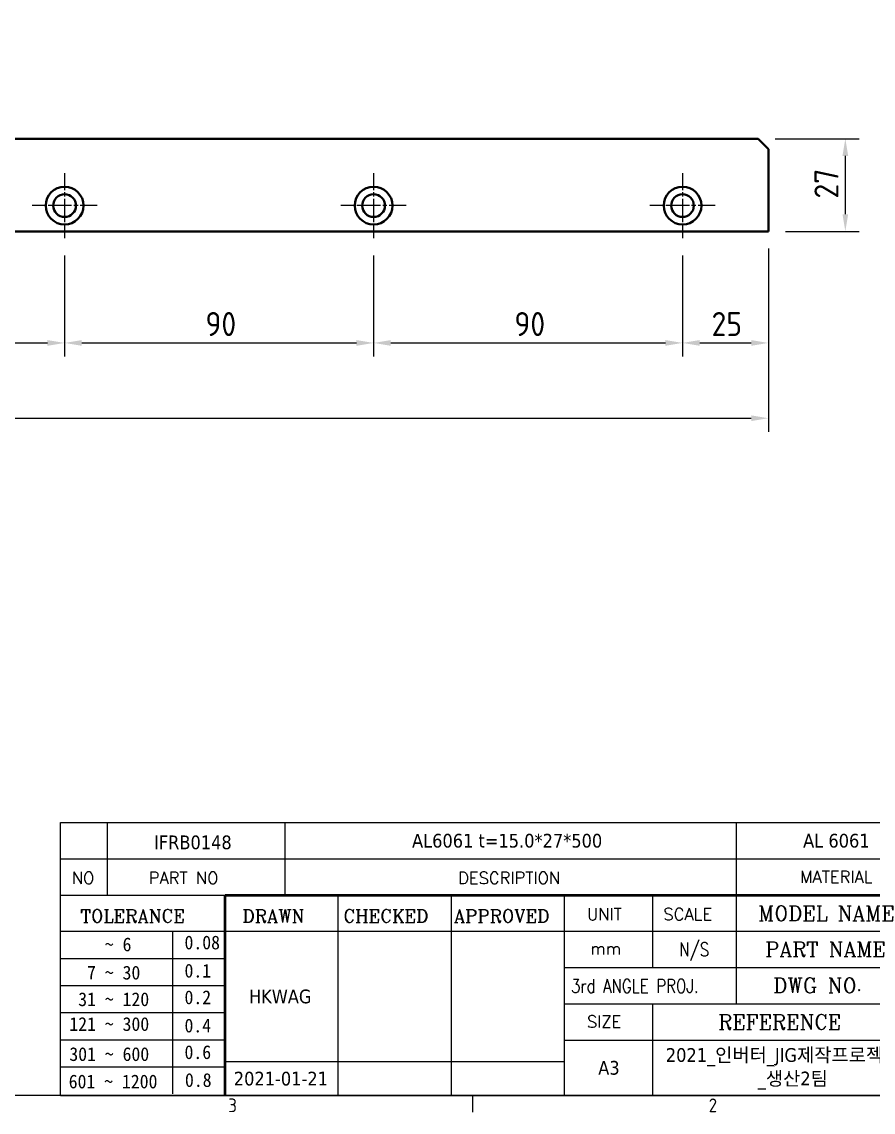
# Model space of a CAD drawing. Header units: millimetres. Extents: x 0 to 840, y 0 to 594.
# Drawn here: x 428.8 to 676.8, y 15.2 to 332.9 of the extents above; entities that cross this region are included whole.
import ezdxf
from ezdxf.enums import TextEntityAlignment as Align

# ---------------------------------------------------------------- set-up
doc = ezdxf.new("R2010")
doc.units = ezdxf.units.MM
doc.header["$LTSCALE"] = 2
doc.linetypes.add('CHAIN', pattern=[0.35429999999999995, 0.2362, -0.0295, 0.0591, -0.0295])
doc.layers.get('0').update_dxf_attribs({"color": 3, "lineweight": 25})
for name, color, linetype, lineweight in [('가시적인 것(ISO)', 3, 'Continuous', 40), ('경계(ISO)', 7, 'Continuous', 25), ('제목(ISO)', 5, 'Continuous', 50), ('중심 표식(ISO)', 1, 'Continuous', 25), ('치수(ISO)', 2, 'Continuous', 25)]:
    doc.layers.add(name, color=color, linetype=linetype, lineweight=lineweight)
doc.styles.add('HAN_291', font='')
doc.styles.add('RC_284', font='ROMANC.shx')
doc.styles.add('RC_287', font='ROMANC.shx')
doc.styles.add('RC_292', font='ROMANC.shx')
doc.styles.add('문자 텍스트_PSTEK_POSCO', font='isocp.shx')
doc.styles.add('치수 텍스트_PSTEK_POSCO', font='isocp.shx')
doc.styles.add('텍스트 스타일198', font='tahoma.ttf')
doc.styles.add('텍스트 스타일333', font='ROMANC.shx', dxfattribs={"width": 0.800000011920929})
doc.styles.get('HAN_291').set_extended_font_data('GulimChe')
doc.dimstyles.new('치수_PSTEK_POSCO', dxfattribs={"dimscale": 2, "dimtxt": 3.5, "dimasz": 2.5, "dimexe": 2, "dimexo": 2.5, "dimgap": 1, "dimtad": 1, "dimrnd": 1e-08, "dimdsep": 46, "dimtxsty": '치수 텍스트_PSTEK_POSCO', "dimcen": 0.09, "dimdle": 10, "dimclrd": 7, "dimclre": 7, "dimclrt": 2, "dimadec": 1, "dimazin": 2, "dimtfac": 1, "dimtmove": 0, "dimatfit": 3, "dimfxl": 0, "dimtolj": 1, "dimlwd": -1, "dimlwe": -1, "dimarcsym": 0})

# ---------------------------------------------------------------- blocks, each defined once
blk = doc.blocks.new('경계 Default Border')
at = {"layer": '경계(ISO)'}
blk.add_line((280, 10), (280, 7.599999904632568), dxfattribs=at)
at = {"layer": '경계(ISO)', "flags": 128}
blk.add_lwpolyline([(10, 10), (10, 287.0000076293945), (410, 287.0000076293945), (410, 10), (10, 10)], dxfattribs=at)
at = {"layer": '경계(ISO)', "color": 2, "char_height": 2.000000029802322, "attachment_point": 7, "style": '문자 텍스트_PSTEK_POSCO'}
for s, insert in [('3', (244.4456930345745, 7.580929648038)), ('2', (314.418492964537, 7.580929648038))]:
    blk.add_mtext(s, dxfattribs=dict(at, insert=insert))
blk = doc.blocks.new('제목 블록 PSTEK')
at = {"color": 180}
for p, q in [((182.475792979055, 11.79100474011392), (182.4757929790549, 51.56524660363496)), ((182.4757929790549, 51.56524660363496), (372.4757929537551, 51.56524660363496)), ((189.2651435055721, 51.56524660363496), (189.2651435055722, 41.00524660363494)), ((215.2152739891528, 41.00524660363494), (215.2152739891528, 51.56524660363496)), ((280.8758854511282, 51.56524660363496), (280.8758854511282, 41.00524660363494)), ((182.475792979055, 46.2852466036349), (372.4757929537551, 46.28524660363492)), ((182.475792979055, 41.00524660363493), (206.451475290024, 41.00524660363493)), ((222.9401812389276, 11.79100474011392), (222.9401812389276, 41.00524660363494)), ((239.4288871878316, 11.79100474011392), (239.4288871878316, 41.00524660363494)), ((255.9175931367356, 11.79100474011392), (255.9175931367356, 41.00524660363494)), ((268.6918866058747, 41.00524660363494), (268.6918866058747, 30.44524660363498)), ((280.8758854511282, 41.00524660363494), (280.8758854511282, 25.16524660363502)), ((182.475792979055, 35.72524660363497), (206.451475290024, 35.72524660363497)), ((198.8621818849491, 12.02524660363491), (198.8621818849491, 35.72524660363497)), ((206.451475290024, 35.72524660363497), (372.4757929537551, 35.72524660363497)), ((182.475792979055, 31.77524660363492), (206.451475290024, 31.77524660363492)), ((255.917593136736, 30.44524660363498), (372.4757929537552, 30.44524660363501)), ((182.475792979055, 27.82524660363487), (206.451475290024, 27.82524660363487)), ((182.475792979055, 23.87524660363505), (206.451475290024, 23.87524660363505)), ((255.9175931367359, 25.16524660363502), (372.4757929537552, 25.165246603635)), ((268.6918866058744, 25.16524660363502), (268.6918866058744, 11.79100474011392)), ((182.475792979055, 19.92524660363478), (206.451475290024, 19.92524660363478)), ((255.9175931367359, 19.88524660363481), (310.0881549537553, 19.88524660363481)), ((182.475792979055, 15.97524660363496), (206.451475290024, 15.97524660363496)), ((206.451475290024, 16.74100474011396), (255.9175931367359, 16.74100474011396)), ((182.475792979055, 11.79100474011392), (372.4757929537551, 11.79100474011389))]:
    blk.add_line(p, q, dxfattribs=at)
at = {"color": 7, "lineweight": 50}
for p, q in [((206.4514752900237, 11.79100474011392), (206.4514752900237, 41.00524660363494)), ((206.451475290024, 41.00524660363494), (372.4757929537551, 41.00524660363496))]:
    blk.add_line(p, q, dxfattribs=at)
at = {"layer": '제목(ISO)', "lineweight": 18}
blk.add_line((182.475792979055, 35.72500474011393), (182.475792979055, 11.79100474011392), dxfattribs=at)
at = {"color": 2, "style": 'RC_284'}
blk.add_text('MATERIAL', height=1.742399930953979, dxfattribs=at).set_placement((295.4820202024417, 43.64524660363492), align=Align.MIDDLE_CENTER)
at = {"color": 2}
for s, height, style, p in [('NO', 1.742399930953979, 'RC_284', (184.135398793432, 42.62317362549192)), ('PART NO', 1.742399930953979, 'RC_284', (195.3359407378685, 42.62317362549192)), ('DESCRIPTION', 1.742399930953979, 'RC_284', (240.4025565652523, 42.62317362549192)), (' TOLERANCE', 1.899999976158142, 'RC_287', (184.0872874387979, 37.00893196870329)), ('DRAWN', 1.899999976158142, 'RC_287', (208.9766620976279, 37.00893196870329)), ('CHECKED', 1.899999976158142, 'RC_287', (223.6856844514997, 37.00893196870329)), ('APPROVED', 1.899999976158142, 'RC_287', (239.7795453577791, 37.00893196870329)), ('UNIT', 1.742399930953979, 'RC_284', (259.1652673287452, 37.34317362549218)), ('SCALE', 1.742399930953979, 'RC_284', (270.2934779252897, 37.34317362549218)), ('MODEL NAME', 2.178000062704086, 'RC_292', (284.096330289083, 37.25462520371384)), ('0.08', 2.000000029802322, 'HAN_291', (200.5467345600617, 33.09873600004101)), ('    ~ 6', 2.000000029802322, 'HAN_291', (183.7721304966814, 32.8176515608431)), ('mm', 1.742399930953979, 'RC_284', (259.6505418159997, 32.3543089683787)), ('PART NAME', 2.178000062704086, 'RC_292', (285.1416959765849, 32.03045329421792)), ('  7 ~ 30', 2.000000029802322, 'HAN_291', (183.7721304966814, 28.70538114822415)), ('0.1', 2.000000029802322, 'HAN_291', (200.5467345600617, 28.98646558742206)), (' DWG NO.', 2.178000062704086, 'RC_292', (284.8124284083233, 26.75045329421772)), ('0.2', 2.000000029802322, 'HAN_291', (200.5467345600617, 25.10736625836028)), (' 31 ~ 120', 2.000000029802322, 'HAN_291', (183.7721304966814, 24.82628181916237)), ('121 ~ 300', 2.000000029802322, 'HAN_291', (183.7721304966814, 21.21401206133254)), ('0.4', 2.000000029802322, 'HAN_291', (200.5467345600617, 20.99509650053045)), ('SIZE', 1.742399930953979, 'RC_284', (259.1652673287452, 21.69497768947366)), ('REFERENCE', 2.178000062704086, 'RC_292', (278.2741065029841, 21.43214925458022)), ('0.6', 2.000000029802322, 'HAN_291', (200.5467345600617, 17.11599717146868)), ('301 ~ 600', 2.000000029802322, 'HAN_291', (183.7721304966814, 16.83491273227077)), ('601 ~ 1200', 2.000000029802322, 'HAN_291', (183.6802025156883, 12.84759660881125)), ('0.8', 2.000000029802322, 'HAN_291', (200.6097246063884, 13.05732192299702))]:
    blk.add_text(s, height=height, dxfattribs=dict(at, style=style)).set_placement(p)
at = {"color": 7, "style": '텍스트 스타일333', "width": 0.7999999523162842}
blk.add_text('N/S', height=2.000000029802322, dxfattribs=at).set_placement((274.7838860285014, 33.08524660363496), align=Align.MIDDLE_CENTER)
at = {"color": 2, "style": '텍스트 스타일333', "width": 0.7999999523162842}
blk.add_text('3rd ANGLE PROJ.', height=2.000000029802322, dxfattribs=at).set_placement((256.8430306642954, 26.76148381654429))
at = {"layer": '제목(ISO)', "color": 7, "style": '텍스트 스타일198'}
for tag, p in [('부품_번호_001', (196.1073639157274, 47.68004260673702)), ('설명_001', (233.6870964383729, 47.92245856837096)), ('재질_001', (290.6512612630799, 47.92591818687281)), ("3._Q'TY_001", (312.7051684940307, 47.92188863680521)), ('질량\\P3;_001', (350.3046145979153, 48.1643332325385)), ('1._MODEL_NAME_001', (329.5717078477552, 37.36524659519486)), ('제목_001', (335.5349605824892, 32.12134217035067)), ('부품_번호_001', (334.7666041689593, 26.8052465951949)), ('설계자_001', (209.9396160013646, 25.23446884679021)), ('프로젝트_001', (270.6505342157298, 16.70493829396579)), ('시트_크기_001', (260.807090429518, 14.83812566343425)), ('작성_날짜_001', (207.7280646059359, 13.26600473167383)), ('프로젝트_002', (284.0400464855292, 13.28105905531428))]:
    blk.add_attdef(tag, p, '', height=2.000000029802322, dxfattribs=at)
for tag, p in [('4._COLOR', (327.6805273250926, 48.92524660363493)), ('점검자', (231.1845342133799, 26.23312567187446)), ('엔지니어링_승인자', (247.673240162284, 26.23312567187446)), ('점검_날짜', (231.1845342133799, 14.26600474011394)), ('엔지니어링_승인_날짜', (247.6732401622839, 14.26600474011394))]:
    blk.add_attdef(tag, text='', height=2.000000029802322, dxfattribs=at).set_placement(p, align=Align.MIDDLE_CENTER)
blk = doc.blocks.new('*D25')
at = {"layer": 'Defpoints', "color": 0, "transparency": 16777216}
for p in [(351.2287146525035, 269.7917552899191), (441.2287146525035, 269.7917552899191), (441.2287146525035, 239.2917552899192)]:
    blk.add_point(p, dxfattribs=at)
at = {"layer": '치수(ISO)', "color": 7, "transparency": 16777216}
for p, q in [((351.2287146525035, 264.7917552899191), (351.2287146525035, 235.2917552899192)), ((441.2287146525035, 264.7917552899191), (441.2287146525035, 235.2917552899192)), ((356.2287146525035, 239.2917552899192), (436.2287146525035, 239.2917552899192))]:
    blk.add_line(p, q, dxfattribs=at)
for points in [[(356.2287146525035, 240.1250886232525), (356.2287146525035, 238.4584219565858), (351.2287146525035, 239.2917552899192)], [(436.2287146525035, 240.1250886232525), (436.2287146525035, 238.4584219565858), (441.2287146525035, 239.2917552899192)]]:
    blk.add_solid(points, dxfattribs=at)
at = {"layer": '치수(ISO)', "color": 2, "transparency": 16777216, "insert": (392.2509840001611, 244.7917552899192), "char_height": 7, "attachment_point": 4, "style": '치수 텍스트_PSTEK_POSCO'}
blk.add_mtext('\\A1;90', dxfattribs=at)
blk = doc.blocks.new('*D26')
at = {"layer": 'Defpoints', "color": 0, "transparency": 16777216}
for p in [(441.2287146525035, 269.7917552899191), (531.2287146525035, 269.7917552899191), (531.2287146525035, 239.2917552899192)]:
    blk.add_point(p, dxfattribs=at)
at = {"layer": '치수(ISO)', "color": 7, "transparency": 16777216}
for p, q in [((441.2287146525035, 264.7917552899191), (441.2287146525035, 235.2917552899192)), ((531.2287146525035, 264.7917552899191), (531.2287146525035, 235.2917552899192)), ((446.2287146525035, 239.2917552899192), (526.2287146525035, 239.2917552899192))]:
    blk.add_line(p, q, dxfattribs=at)
for points in [[(446.2287146525035, 240.1250886232525), (446.2287146525035, 238.4584219565858), (441.2287146525035, 239.2917552899192)], [(526.2287146525035, 240.1250886232525), (526.2287146525035, 238.4584219565858), (531.2287146525035, 239.2917552899192)]]:
    blk.add_solid(points, dxfattribs=at)
at = {"layer": '치수(ISO)', "color": 2, "transparency": 16777216, "insert": (482.2509840001611, 244.7917552899192), "char_height": 7, "attachment_point": 4, "style": '치수 텍스트_PSTEK_POSCO'}
blk.add_mtext('\\A1;90', dxfattribs=at)
blk = doc.blocks.new('*D27')
at = {"layer": 'Defpoints', "color": 0, "transparency": 16777216}
for p in [(531.2287146525035, 269.7917552899191), (621.2287146525035, 269.7917552899191), (621.2287146525035, 239.2917552899192)]:
    blk.add_point(p, dxfattribs=at)
at = {"layer": '치수(ISO)', "color": 7, "transparency": 16777216}
for p, q in [((531.2287146525035, 264.7917552899191), (531.2287146525035, 235.2917552899192)), ((621.2287146525035, 264.7917552899191), (621.2287146525035, 235.2917552899192)), ((536.2287146525035, 239.2917552899192), (616.2287146525035, 239.2917552899192))]:
    blk.add_line(p, q, dxfattribs=at)
for points in [[(536.2287146525035, 240.1250886232525), (536.2287146525035, 238.4584219565858), (531.2287146525035, 239.2917552899192)], [(616.2287146525035, 240.1250886232525), (616.2287146525035, 238.4584219565858), (621.2287146525035, 239.2917552899192)]]:
    blk.add_solid(points, dxfattribs=at)
at = {"layer": '치수(ISO)', "color": 2, "transparency": 16777216, "insert": (572.250984000161, 244.7917552899192), "char_height": 7, "attachment_point": 4, "style": '치수 텍스트_PSTEK_POSCO'}
blk.add_mtext('\\A1;90', dxfattribs=at)
blk = doc.blocks.new('*D28')
at = {"layer": 'Defpoints', "color": 0, "transparency": 16777216}
for p in [(646.2287146525032, 271.7917552899192), (621.2287146525035, 269.7917552899191), (646.2287146525032, 239.2917552899192)]:
    blk.add_point(p, dxfattribs=at)
at = {"layer": '치수(ISO)', "color": 7, "transparency": 16777216}
for p, q in [((621.2287146525035, 264.7917552899191), (621.2287146525035, 235.2917552899192)), ((646.2287146525032, 266.7917552899192), (646.2287146525032, 235.2917552899192)), ((626.2287146525035, 239.2917552899192), (641.2287146525032, 239.2917552899192))]:
    blk.add_line(p, q, dxfattribs=at)
for points in [[(626.2287146525035, 240.1250886232525), (626.2287146525035, 238.4584219565858), (621.2287146525035, 239.2917552899192)], [(641.2287146525032, 240.1250886232525), (641.2287146525032, 238.4584219565858), (646.2287146525032, 239.2917552899192)]]:
    blk.add_solid(points, dxfattribs=at)
at = {"layer": '치수(ISO)', "color": 2, "transparency": 16777216, "insert": (629.6648619529168, 244.7924442662971), "char_height": 7, "attachment_point": 4, "style": '치수 텍스트_PSTEK_POSCO'}
blk.add_mtext('\\A1;25', dxfattribs=at)
blk = doc.blocks.new('*D30')
at = {"layer": 'Defpoints', "color": 0, "transparency": 16777216}
for p in [(643.2287146525032, 298.7917552899191), (668.6437154066831, 298.7917552899191), (646.2287146525032, 271.7917552899192)]:
    blk.add_point(p, dxfattribs=at)
at = {"layer": '치수(ISO)', "color": 7, "transparency": 16777216}
for p, q in [((648.2287146525032, 298.7917552899191), (672.6437154066831, 298.7917552899191)), ((668.6437154066831, 276.7917552899192), (668.6437154066831, 293.7917552899191)), ((651.2287146525032, 271.7917552899192), (672.6437154066831, 271.7917552899192))]:
    blk.add_line(p, q, dxfattribs=at)
for points in [[(667.8103820733497, 293.7917552899191), (669.4770487400165, 293.7917552899191), (668.6437154066831, 298.7917552899191)], [(667.8103820733497, 276.7917552899192), (669.4770487400165, 276.7917552899192), (668.6437154066831, 271.7917552899192)]]:
    blk.add_solid(points, dxfattribs=at)
at = {"layer": '치수(ISO)', "color": 2, "transparency": 16777216, "insert": (663.143026430305, 281.3528773371632), "char_height": 7, "attachment_point": 4, "rotation": 90, "style": '치수 텍스트_PSTEK_POSCO'}
blk.add_mtext('\\A1;27', dxfattribs=at)
blk = doc.blocks.new('*D32')
at = {"layer": 'Defpoints', "color": 0, "transparency": 16777216}
for p in [(146.2287146525031, 271.7917552899191), (646.2287146525032, 271.7917552899192), (646.2287146525032, 217.3579786922576)]:
    blk.add_point(p, dxfattribs=at)
at = {"layer": '치수(ISO)', "color": 7, "transparency": 16777216}
for p, q in [((146.2287146525031, 266.7917552899191), (146.2287146525031, 213.3579786922576)), ((646.2287146525032, 266.7917552899192), (646.2287146525032, 213.3579786922576)), ((151.2287146525031, 217.3579786922576), (641.2287146525032, 217.3579786922576))]:
    blk.add_line(p, q, dxfattribs=at)
for points in [[(151.2287146525031, 218.1913120255909), (151.2287146525031, 216.5246453589242), (146.2287146525031, 217.3579786922576)], [(641.2287146525032, 218.1913120255909), (641.2287146525032, 216.5246453589242), (646.2287146525032, 217.3579786922576)]]:
    blk.add_solid(points, dxfattribs=at)
at = {"layer": '치수(ISO)', "color": 2, "transparency": 16777216, "insert": (389.9259587469913, 222.8579786922576), "char_height": 7, "attachment_point": 4, "style": '치수 텍스트_PSTEK_POSCO'}
blk.add_mtext('\\A1;500', dxfattribs=at)

msp = doc.modelspace()

# ---------------------------------------------------------------- linework, layer by layer
at = {"layer": '가시적인 것(ISO)'}
for p, q in [((643.2287146525032, 298.7917552899191), (149.2287146525031, 298.7917552899191)), ((643.2287146525032, 298.7917552899191), (646.2287146525032, 295.7917552899191)), ((646.2287146525032, 271.7917552899192), (646.2287146525032, 295.7917552899191)), ((146.2287146525031, 271.7917552899191), (646.2287146525032, 271.7917552899192))]:
    msp.add_line(p, q, dxfattribs=at)
for centre, radius in [((441.2287146525035, 279.2917552899191), 5.5), ((531.2287146525035, 279.2917552899191), 5.5), ((621.2287146525035, 279.2917552899191), 5.5), ((441.2287146525035, 279.2917552899191), 3.3), ((531.2287146525035, 279.2917552899191), 3.3), ((621.2287146525035, 279.2917552899191), 3.3)]:
    msp.add_circle(centre, radius, dxfattribs=at)
at = {"layer": '중심 표식(ISO)', "linetype": 'CHAIN', "ltscale": 10.55637073516846}
for p, q in [((441.2287146525035, 288.7917552899191), (441.2287146525035, 269.7917552899191)), ((531.2287146525035, 288.7917552899191), (531.2287146525035, 269.7917552899191)), ((621.2287146525035, 288.7917552899191), (621.2287146525035, 269.7917552899191)), ((450.7287146525035, 279.2917552899191), (431.7287146525035, 279.2917552899191)), ((540.7287146525035, 279.2917552899191), (521.7287146525034, 279.2917552899191)), ((630.7287146525035, 279.2917552899191), (611.7287146525034, 279.2917552899191))]:
    msp.add_line(p, q, dxfattribs=at)

# ---------------------------------------------------------------- block references
at = {"xscale": 2, "yscale": 2, "zscale": 2}
msp.add_blockref('경계 Default Border', (0, 0), dxfattribs=at)
ref = msp.add_blockref('제목 블록 PSTEK', (75.04841409248968, -3.58200948022779), dxfattribs=dict(xscale=2, yscale=2, zscale=2))
ref.add_attrib('설계자_001', 'HKWAG', (494.9276460952188, 46.88692821335263), dxfattribs={"layer": '제목(ISO)', "color": 7, "height": 4.000000059604645, "style": '텍스트 스타일198'})
ref.add_attrib('프로젝트_001', '2021_인버터_JIG제작프로젝트', (616.3494825239492, 29.82786710770379), dxfattribs={"layer": '제목(ISO)', "color": 7, "height": 4.000000059604645, "style": '텍스트 스타일198'})
ref.add_attrib('시트_크기_001', 'A3', (596.6625949515255, 26.09424184664072), dxfattribs={"layer": '제목(ISO)', "color": 7, "height": 4.000000059604645, "style": '텍스트 스타일198'})
ref.add_attrib('작성_날짜_001', '2021-01-21', (490.5045433043615, 22.94999998311987), dxfattribs={"layer": '제목(ISO)', "color": 7, "height": 4.000000059604645, "style": '텍스트 스타일198'})
ref.add_attrib('재질_001', 'AL 6061', (656.3509366186496, 92.26982689351783), dxfattribs={"layer": '제목(ISO)', "color": 7, "height": 4.000000059604645, "style": '텍스트 스타일198'})
ref.add_attrib('설명_001', 'AL6061 t=15.0*27*500', (542.4226069692355, 92.26290765651414), dxfattribs={"layer": '제목(ISO)', "color": 7, "height": 4.000000059604645, "style": '텍스트 스타일198'})
ref.add_attrib('부품_번호_001', 'IFRB0148', (467.2631419239445, 91.77807573324625), dxfattribs={"layer": '제목(ISO)', "color": 7, "height": 4.000000059604645, "style": '텍스트 스타일198'})
ref.add_attrib('프로젝트_002', '_생산2팀', (643.1285070635479, 22.98010863040077), dxfattribs={"layer": '제목(ISO)', "color": 7, "height": 4.000000059604645, "style": '텍스트 스타일198'})

# ---------------------------------------------------------------- dimensions: what is measured, and where the dimension line sits
at = {"layer": '치수(ISO)', "color": 7}
for base, p1, p2, angle, picture, middle in [((668.6437154066831, 298.7917552899191), (646.2287146525032, 271.7917552899192), (643.2287146525032, 298.7917552899191), 270, '*D30', (668.643715406683, 285.2917552899191)), ((646.2287146525032, 217.3579786922576), (146.2287146525031, 271.7917552899191), (646.2287146525032, 271.7917552899192), 180, '*D32', (396.2287146525031, 217.3579786922576)), ((646.2287146525032, 239.2917552899192), (621.2287146525035, 269.7917552899191), (646.2287146525032, 271.7917552899192), 180, '*D28', (633.7487146525033, 239.2917552899192)), ((441.2287146525035, 239.2917552899192), (351.2287146525035, 269.7917552899191), (441.2287146525035, 269.7917552899191), 180, '*D25', (396.2487146525035, 239.2917552899192)), ((531.2287146525035, 239.2917552899192), (441.2287146525035, 269.7917552899191), (531.2287146525035, 269.7917552899191), 180, '*D26', (486.2487146525035, 239.2917552899192)), ((621.2287146525035, 239.2917552899192), (531.2287146525035, 269.7917552899191), (621.2287146525035, 269.7917552899191), 180, '*D27', (576.2487146525034, 239.2917552899192))]:
    dim = msp.add_linear_dim(base=base, p1=p1, p2=p2, angle=angle, dimstyle='치수_PSTEK_POSCO', override={"dimdec": 2, "dimtp": 0, "dimtm": -0, "dimtdec": 2, "dimtofl": 0, "dimatfit": 1}, dxfattribs=at)
    dim.commit()
    dim.dimension.update_dxf_attribs({"geometry": picture, "text_midpoint": middle, "dimtype": 160})

doc.saveas('drawing.dxf')
